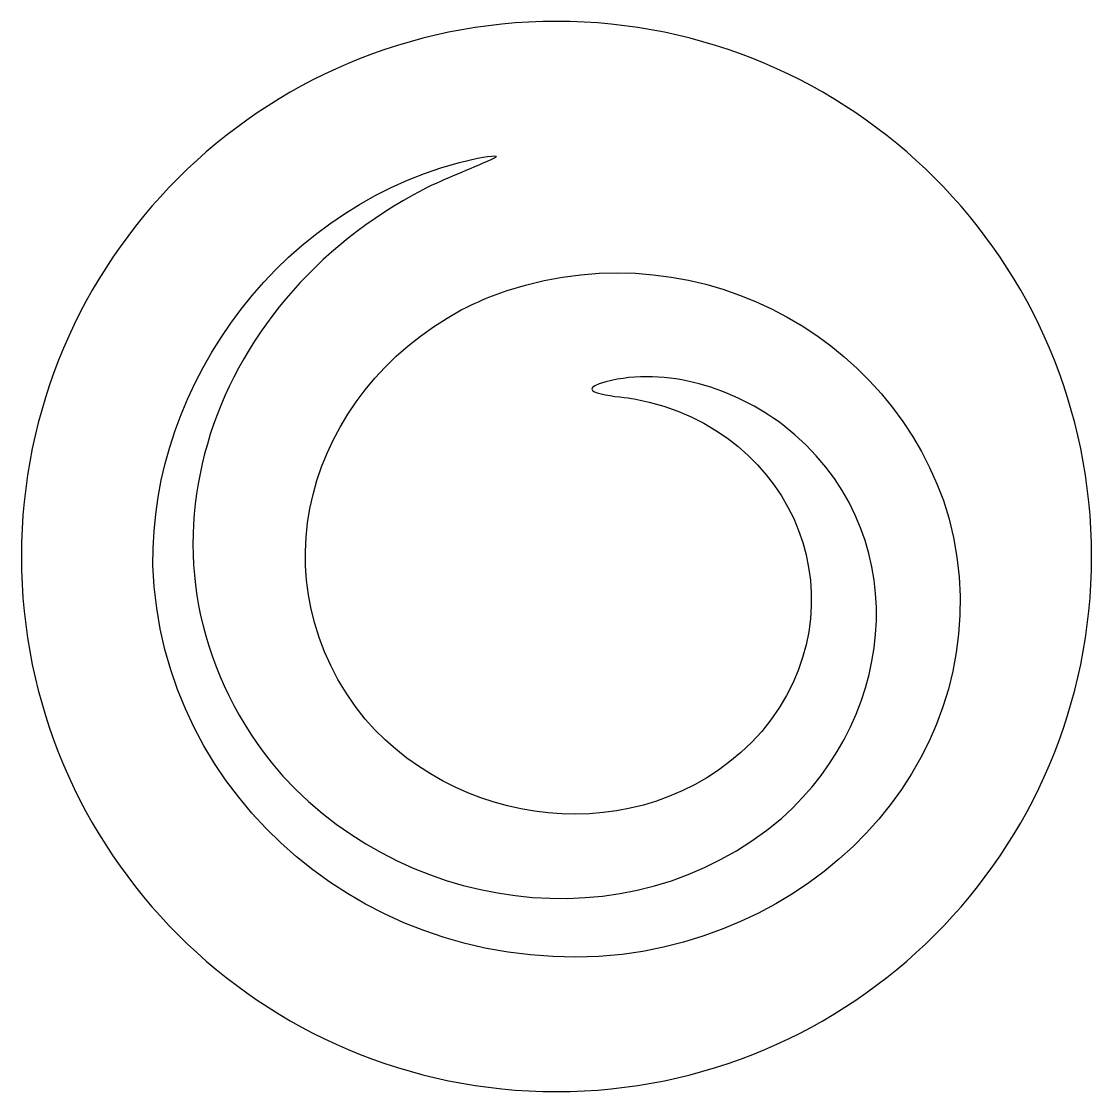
# Model space of a CAD drawing. Header units: centimetres. Extents: x -6.5 to 6.5, y -6.5 to 6.5.
import ezdxf

# ---------------------------------------------------------------- set-up
doc = ezdxf.new("R2010")
doc.units = ezdxf.units.CM
doc.header["$MEASUREMENT"] = 0
doc.layers.add('Camada 1', color=7, linetype='Continuous')

msp = doc.modelspace()

# ---------------------------------------------------------------- linework, layer by layer
at = {"layer": 'Camada 1'}
for points, knots in [([(-6.53986, 0), (-6.53986, 3.61183), (-3.61183, 6.53986), (0, 6.53986), (0, 6.53986), (3.61185, 6.53986), (6.53987, 3.61182), (6.53987, -0.00001), (6.53987, -0.00001), (6.53987, -3.61184), (3.61186, -6.53988), (0, -6.53988), (0, -6.53988), (-3.61183, -6.53987), (-6.53986, -3.61183), (-6.53986, 0)], [0, 0, 0, 0, 0.2, 0.2, 0.2, 0.2, 0.4, 0.4, 0.4, 0.4, 0.6, 0.6, 0.6, 0.6, 1, 1, 1, 1]), ([(-0.82611, 3.17013), (-0.93988, 3.12171), (-1.05275, 3.06956), (-1.16356, 3.01403), (-1.16356, 3.01403), (-3.05904, 1.98906), (-3.70689, -0.3107), (-2.33958, -1.98787), (-2.33958, -1.98787), (-1.09792, -3.41667), (1.21848, -3.59463), (2.50827, -2.14056), (2.50827, -2.14056), (3.7752, -0.62857), (2.96364, 1.54895), (0.94815, 1.92754), (0.94815, 1.92754), (0.8234, 1.95085), (0.11135, 1.99318), (0.6012, 2.13503), (0.6012, 2.13503), (1.34828, 2.3296), (2.18153, 2.04785), (2.7679, 1.60777), (2.7679, 1.60777), (4.38445, 0.34814), (4.20147, -1.90886), (2.75038, -3.20045), (2.75038, -3.20045), (0.87747, -4.79949), (-1.98283, -4.34618), (-3.4877, -2.51544), (-3.4877, -2.51544), (-5.39238, -0.10903), (-4.28349, 3.1159), (-1.624, 4.48678), (-1.624, 4.48678), (-1.35338, 4.62357), (-1.0697, 4.7244), (-0.79641, 4.85228), (-0.79641, 4.85228), (-0.60273, 4.93663), (-0.9295, 4.8753), (-0.96543, 4.86744), (-0.96543, 4.86744), (-3.34272, 4.36086), (-4.9652, 2.11738), (-4.93223, -0.10575), (-4.93223, -0.10575), (-4.84164, -2.9402), (-2.25552, -5.18948), (0.80084, -4.86508), (0.80084, -4.86508), (3.5524, -4.51276), (5.47137, -2.10487), (4.79705, 0.47173), (4.79705, 0.47173), (4.12663, 2.75709), (1.55803, 4.09765), (-0.82611, 3.17013), (-0.82611, 3.17013), (-0.82611, 3.17013), (-0.82611, 3.17013), (-0.82611, 3.17013)], [0, 0, 0, 0, 0.05882353, 0.05882353, 0.05882353, 0.05882353, 0.11764706, 0.11764706, 0.11764706, 0.11764706, 0.17647059, 0.17647059, 0.17647059, 0.17647059, 0.23529412, 0.23529412, 0.23529412, 0.23529412, 0.29411765, 0.29411765, 0.29411765, 0.29411765, 0.35294118, 0.35294118, 0.35294118, 0.35294118, 0.41176471, 0.41176471, 0.41176471, 0.41176471, 0.47058824, 0.47058824, 0.47058824, 0.47058824, 0.52941176, 0.52941176, 0.52941176, 0.52941176, 0.58823529, 0.58823529, 0.58823529, 0.58823529, 0.64705882, 0.64705882, 0.64705882, 0.64705882, 0.70588235, 0.70588235, 0.70588235, 0.70588235, 0.76470588, 0.76470588, 0.76470588, 0.76470588, 0.82352941, 0.82352941, 0.82352941, 0.82352941, 0.88235294, 0.88235294, 0.88235294, 0.88235294, 1, 1, 1, 1])]:
    msp.add_open_spline(points, degree=3, knots=knots, dxfattribs=at)

doc.saveas('drawing.dxf')
